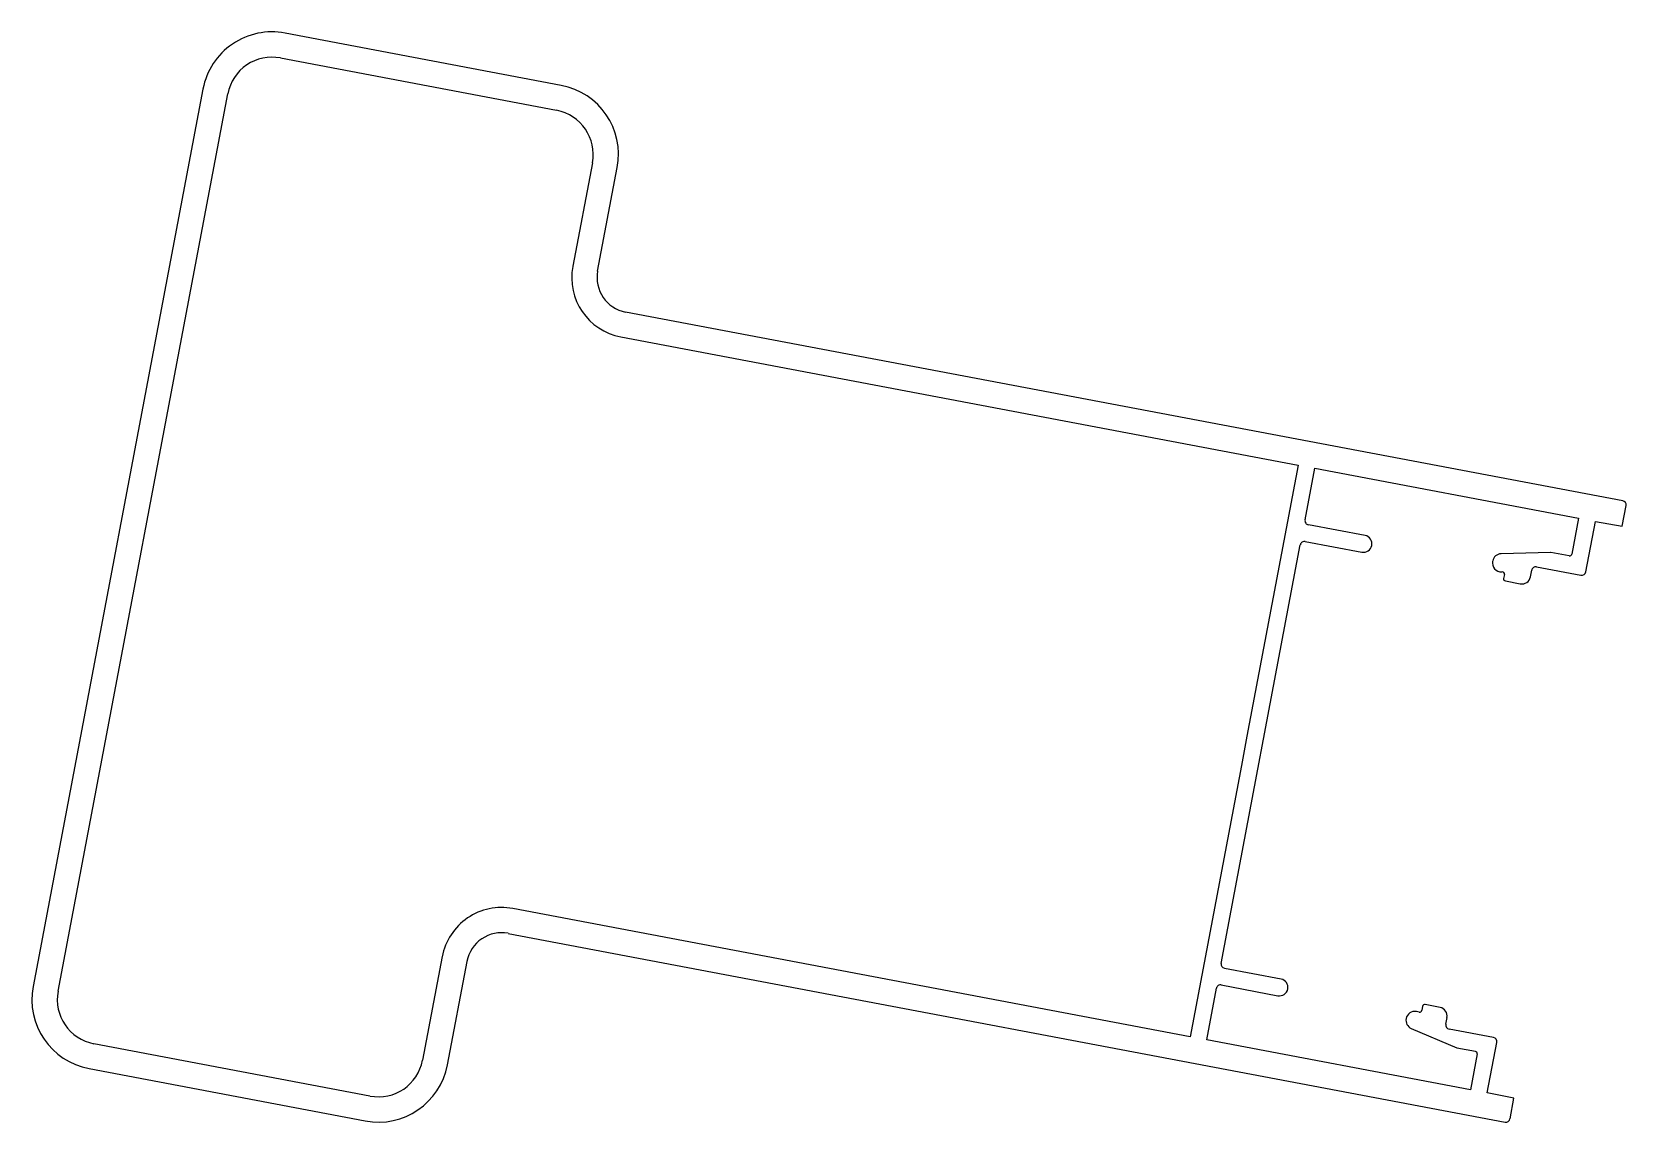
# Model space of a CAD drawing. Extents: x -56 to 88, y 16 to 115.
import ezdxf

# ---------------------------------------------------------------- set-up
doc = ezdxf.new("R2010")
doc.units = 0
doc.layers.get('0').update_dxf_attribs({"linetype": 'CONTINUOUS'})

msp = doc.modelspace()

# ---------------------------------------------------------------- linework, layer by layer
for p, q in [((-8.53, 109.91), (-33.49, 114.64)), ((-33.91, 112.39), (-8.96, 107.67)), ((-40.91, 109.58), (-56.26, 28.47)), ((-54.01, 28.04), (-38.66, 109.15)), ((-5.72, 102.92), (-7.49, 93.56)), ((-5.25, 93.13), (-3.47, 102.49)), ((87.38, 72.37), (-2.72, 89.42)), ((-3.14, 87.18), (58.06, 75.59)), ((58.06, 75.59), (53.43, 51.09)), ((58.68, 70.64), (59.56, 75.31)), ((59.56, 75.31), (83.4, 70.8)), ((83.4, 70.8), (82.79, 67.55)), ((87.33, 70.06), (87.68, 71.93)), ((64.1, 69.23), (58.98, 70.19)), ((84.05, 65.94), (84.91, 70.51)), ((84.91, 70.51), (87.33, 70.06)), ((51.09, 30.56), (58.25, 68.39)), ((58.7, 68.7), (63.81, 67.73)), ((80.86, 67.7), (76.4, 67.58)), ((79.6, 66.39), (83.6, 65.64)), ((82.55, 67.39), (80.88, 67.7)), ((76.69, 65.7), (76.62, 65.35)), ((76.78, 65.12), (78.12, 64.86)), ((79.04, 65.49), (79.16, 66.09)), ((53.43, 51.09), (52.92, 48.43)), ((52.92, 48.43), (48.29, 23.93)), ((48.29, 23.93), (-12.92, 35.52)), ((-13.34, 33.27), (76.75, 16.22)), ((-19.3, 31.17), (-21.07, 21.81)), ((-18.82, 21.38), (-17.05, 30.74)), ((56.51, 29.14), (51.4, 30.11)), ((49.79, 23.65), (50.67, 28.31)), ((51.11, 28.61), (56.23, 27.64)), ((69, 26.16), (68.74, 26.21)), ((69.3, 26.67), (69.23, 26.32)), ((70.88, 26.58), (69.54, 26.83)), ((68.28, 24.68), (72.39, 22.94)), ((71.39, 25.06), (71.51, 25.66)), ((75.7, 23.86), (71.7, 24.62)), ((-25.82, 18.57), (-50.78, 23.29)), ((73.63, 19.14), (49.79, 23.65)), ((75.14, 18.85), (76, 23.41)), ((72.4, 22.93), (74.08, 22.61)), ((74.24, 22.38), (73.63, 19.14)), ((-51.2, 21.05), (-26.24, 16.32)), ((77.55, 18.39), (75.14, 18.85)), ((77.2, 16.52), (77.55, 18.39))]:
    msp.add_line(p, q)
for centre, radius, start, end in [((-34.67, 108.4), 6.35, 79.2836, 169.2836), ((-34.67, 108.4), 4.06, 79.2836, 169.2836), ((-9.71, 103.67), 6.35, 349.2836, 79.2836), ((-9.71, 103.67), 4.06, 349.2836, 79.2836), ((-2.13, 92.54), 5.46, 169.2836, 259.2836), ((-2.13, 92.54), 3.17, 169.2836, 259.2836), ((87.31, 72), 0.381, 349.2836, 79.2836), ((59.05, 70.57), 0.381, 169.2836, 259.2857), ((63.96, 68.48), 0.763, 349.2836, 79.2867), ((58.63, 68.32), 0.381, 79.2836, 169.2836), ((63.96, 68.48), 0.763, 259.2836, 349.2836), ((76.41, 66.74), 0.801, 166.8181, 274.4695), ((76.42, 66.78), 0.801, 91.6268, 169.2836), ((79.53, 66.02), 0.381, 79.2836, 169.2836), ((80.86, 67.63), 0.0762, 79.2836, 91.6268), ((82.59, 67.59), 0.203, 259.2836, 349.2836), ((76.49, 65.74), 0.203, 349.2836, 93.8004), ((76.82, 65.32), 0.203, 169.2836, 259.2836), ((78.27, 65.64), 0.787, 259.2836, 349.2836), ((83.68, 66.01), 0.381, 259.2836, 349.2836), ((-13.93, 30.15), 5.46, 79.2836, 169.2836), ((-13.93, 30.15), 3.18, 79.2836, 169.2836), ((51.47, 30.49), 0.381, 169.2836, 259.2836), ((56.37, 28.39), 0.763, 349.2836, 79.2836), ((-50.02, 27.29), 6.35, 169.2836, 259.2836), ((-50.02, 27.29), 4.06, 169.2836, 259.2836), ((51.04, 28.24), 0.381, 79.2814, 169.2836), ((56.37, 28.39), 0.763, 259.2823, 349.2836), ((68.59, 25.42), 0.801, 79.2836, 169.2836), ((69.03, 26.36), 0.203, 259.2836, 349.2836), ((69.5, 26.63), 0.203, 79.2836, 169.2836), ((70.73, 25.81), 0.787, 349.2836, 79.2836), ((68.59, 25.42), 0.801, 169.2836, 246.9403), ((71.77, 24.99), 0.381, 169.2836, 259.2836), ((75.63, 23.48), 0.381, 349.2836, 79.2836), ((-25.06, 22.56), 4.06, 259.2836, 349.2836), ((72.42, 23.01), 0.0762, 246.9403, 259.2836), ((74.04, 22.41), 0.203, 349.2836, 79.2836), ((-25.06, 22.56), 6.35, 259.2836, 349.2836), ((76.82, 16.59), 0.381, 259.2836, 349.2836)]:
    msp.add_arc(centre, radius, start, end)

doc.saveas('drawing.dxf')
